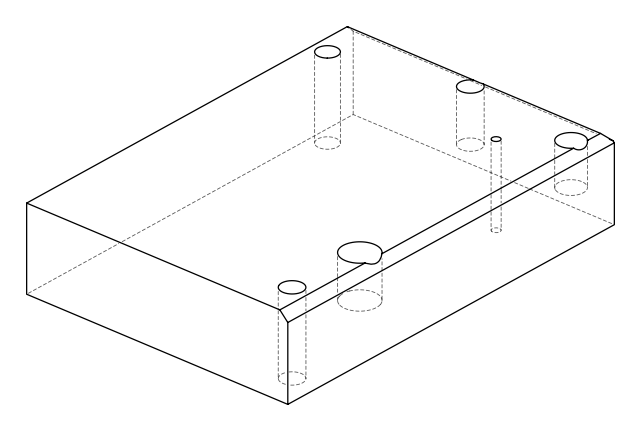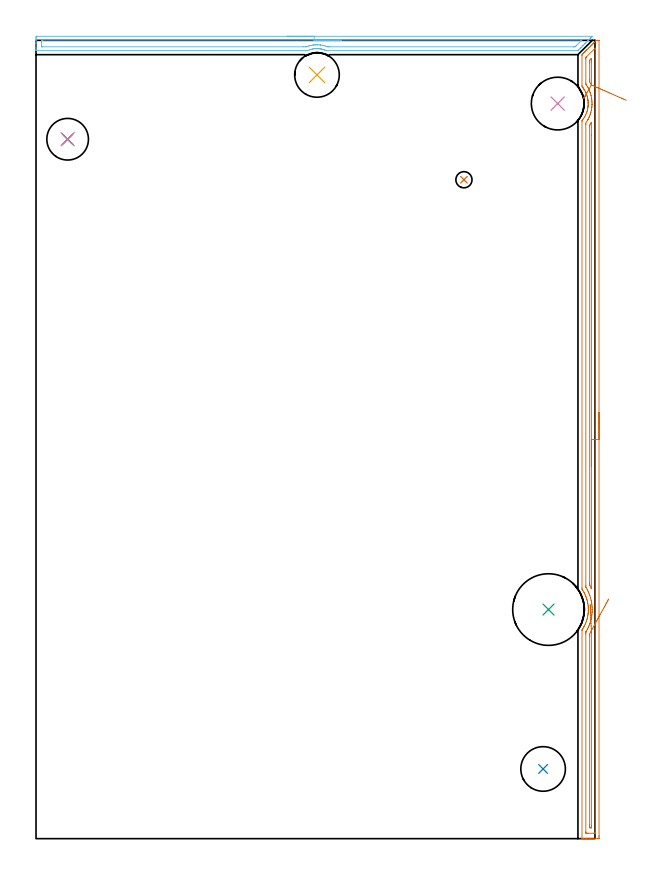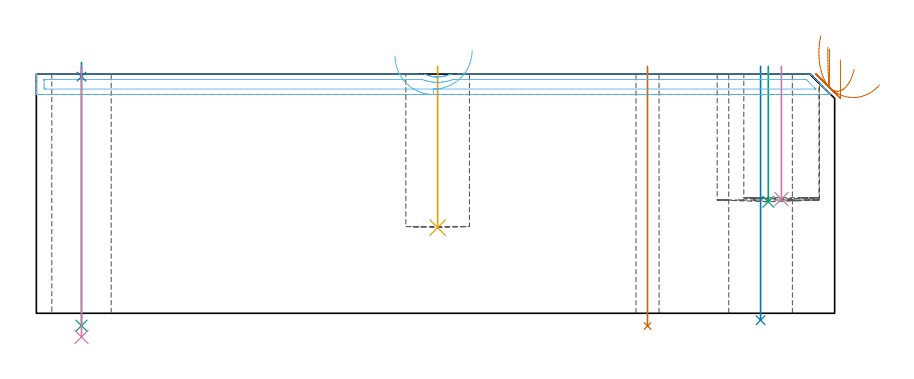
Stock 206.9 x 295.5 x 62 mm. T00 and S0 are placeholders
(PLAN: 10 operations, 8 tool changes, 12.3 min)
(1 DRILL_THROUGH_HOLE_FROM_SOLID_MATERIAL | STEP1HOLE | UGT0301_455 | 0.27 min | 1742 mm3)
(2 INDEXABLE_INSERT_DRILL_THROUGH_HOLE_FROM_SOLID | STEP1HOLE_1 | NXT0302_004 | 0.26 min | 13241 mm3)
(3 INDEXABLE_INSERT_DRILL_BLIND_HOLE_FROM_SOLID | STEP1POCKET | NXT0302_024 | 0.14 min | 18074 mm3)
(4 INDEXABLE_INSERT_DRILL_BLIND_HOLE_FROM_SOLID_1 | STEP1POCKET_1 | NXT0302_010 | 0.14 min | 9600 mm3)
(5 INDEXABLE_INSERT_DRILL_BLIND_HOLE_FROM_SOLID_2 | STEP1POCKET_2 | NXT0302_004 | 0.17 min | 8458 mm3)
(6 AREA_MILL | FG_CHAMFER_SURFACE | UGT0205_001 | 3.45 min | 2905 mm3)
(7 AREA_MILL_1 | FG_CHAMFER_SURFACE_1 | UGT0205_001 | 7.28 min | 5763 mm3)
(8 SPOT_DRILL | STEP1HOLE_2 | NXT0321_9005460120000 | 0.03 min | 1 mm3)
(9 DRILL_THROUGH_HOLE_INTO_CENTER | STEP1HOLE_2 | NXT0301_065 | 0.27 min | 4286 mm3)
(10 DRILL_TO_ENLARGE_THROUGH_HOLE | STEP1HOLE_2 | UGT0301_284 | 0.28 min | 7247 mm3)
(TOOL UGT0301_455 | Carbide Drill 6.0 mm | D6 PA118 FL63 Z2)
(TOOL NXT0302_004 | Index. Insert Drill 16.5mm [880-D1650L20-05] | D16.5 PA176 FL83 Z2)
(TOOL NXT0302_024 | Index. Insert Drill 26.5mm [880-D2650L32-03] | D26.5 PA176 FL80 Z2)
(TOOL NXT0302_010 | Index. Insert Drill 19.5mm [880-D1950L25-05] | D19.5 PA176 FL98 Z2)
(TOOL UGT0205_001 | Chamfer Mill 20 x 3 x 45 deg. | D20 FL50 Z2)
(TOOL NXT0321_9005460120000 | NC Spot Drill, 142deg, 12mm, Carbide, Uncoated | D12 PA142 FL30 Z2)
(TOOL NXT0301_065 | Carbide Drill 9.4mm [860.1-0940-075A1-MM 2214] | D9.4 PA140 FL98 Z2)
(TOOL UGT0301_284 | Twist Drill 15.4 mm | D15.4 PA118 FL120 Z2)
(OP 1 DRILL_THROUGH_HOLE_FROM_SOLID_MATERIAL)
G17 G21 G94 G90
T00 M6
G54
G17 G0 G90 X158.4 Y243.9 S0 M3
G43 Z72. H0
G94 G81 G98 Z-3.303 F250. R64.
G80
M5
M2
(OP 2 INDEXABLE_INSERT_DRILL_THROUGH_HOLE_FROM_SOLID)
G17 G21 G94 G90
T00 M6
G54
G17 G0 G90 X187.7 Y25.8 S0 M3
G43 Z72. H1
G94 G81 G98 Z-1.788 F250. R64.
G80
M5
M2
(OP 3 INDEXABLE_INSERT_DRILL_BLIND_HOLE_FROM_SOLID)
G17 G21 G94 G90
T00 M6
G54
G17 G0 G90 X189.7 Y84.8 S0 M3
G43 Z72. H1
G94 G81 G98 Z28.9 F250. R64.
G80
M5
M2
(OP 4 INDEXABLE_INSERT_DRILL_BLIND_HOLE_FROM_SOLID_1)
G17 G21 G94 G90
T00 M6
G54
G17 G0 G90 X193.1 Y272.1 S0 M3
G43 Z72. H1
G94 G81 G98 Z29.6 F250. R64.
G80
M5
M2
(OP 5 INDEXABLE_INSERT_DRILL_BLIND_HOLE_FROM_SOLID_2)
G17 G21 G94 G90
T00 M6
G54
G17 G0 G90 X104. Y282.7 S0 M3
G43 Z72. H1
G94 G81 G98 Z22.2 F250. R64.
G80
M5
M2
(OP 6 AREA_MILL)
G17 G21 G94 G90
T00 M6
G54
G17 G0 G90 X92.95 Y297. S1061 M3
G43 Z72. H0
Z66.7
G94 G1 X92.988 Z65.828 F250.
X93.102 Z64.964
X93.291 Z64.112
X93.553 Z63.28
X93.887 Z62.474
X94.29 Z61.7
X94.758 Z60.964
X95.29 Z60.272
X95.879 Z59.629
X96.522 Z59.04
X97.214 Z58.508
X97.95 Z58.04
X98.724 Z57.637
X99.53 Z57.303
X100.362 Z57.041
X101.213 Z56.852
X102.078 Z56.738
X102.95 Z56.7
X205.873
X205.886 Y296.996 Z56.703
X205.887 Y296.993 Z56.706
X205.873 Y296.973 Z56.725
X205.83 Y296.929 Z56.77
X205.454 Y296.553 Z57.144
X205.277 Y296.377 Z57.323
X205.106 Y296.206 Z57.493
X204.573 Y295.672 Z58.026
X204.384 Y295.483 Z58.216
X204.261 Y295.361 Z58.339
X204.132 Y295.231 Z58.466
X204.086 Y295.185 Z58.513
X203.415 Y294.515 Z59.185
X203.252 Y294.35 Z59.347
X203.192 Y294.291 Z59.407
X202.569 Y293.669 Z60.031
X202.371 Y293.469 Z60.227
X201.724 Y292.824 Z60.876
X201.49 Y292.588 Z61.108
X200.879 Y291.979 Z61.721
X200.809 Y291.908 Z61.791
X200.602 Y291.703 Z61.99
X200.597
X200.365 Y291.7 Z62.
X107.865
X107.434 Y291.706 Z61.992
X107.146 Y291.823 Z61.876
X106.968 Y291.891 Z61.806
X106.865 Y291.927 Z61.771
X106.523 Y292.045 Z61.653
X106.175 Y292.147 Z61.55
X106.075 Y292.176 Z61.521
X105.675 Y292.268 Z61.428
X105.631 Y292.279 Z61.418
X105.316 Y292.335 Z61.364
X105.182 Y292.358 Z61.339
X105.004 Y292.382 Z61.317
X104.778 Y292.412 Z61.287
X104.508 Y292.425 Z61.272
X104.291 Y292.433 Z61.257
X104.151 Y292.436 Z61.258
X104.012 Y292.437 Z61.253
X103.843 Y292.439 Z61.256
X103.819 Y292.438 Z61.257
X103.683 Y292.431 Z61.26
X103.403 Y292.424 Z61.276
X103.397
X103.222 Y292.412 Z61.287
X102.862 Y292.364 Z61.332
X102.503 Y292.303 Z61.389
X102.29 Y292.257 Z61.435
X102.056 Y292.207 Z61.486
X101.845 Y292.153 Z61.547
X101.611 Y292.09 Z61.609
X101.578 Y292.078 Z61.62
X101.162 Y291.938 Z61.761
X100.568 Y291.704 Z61.99
X99.822 Y291.7 Z62.
X0.174
X0.007 Y291.702 Z61.989
X0.006 Z61.988
X0. Y292.051 Z61.648
Y292.335 Z61.365
Y293.028 Z60.667
Y294.256 Z59.441
Y294.791 Z58.904
Y295.405 Z58.291
Y295.672 Z58.024
Y296.286 Z57.41
X0.003 Y296.553 Z57.143
X0.01 Y296.991 Z56.705
X0.175 Y296.995 Z56.703
X0.623 Y297. Z56.7
X102.95
Y295.586 Z58.114
X201.79 Y295.585 Z58.115
X201.975 Y295.581 Z58.119
X202.013 Y295.579 Z58.121
Y295.574 Z58.126
X202. Y295.557 Z58.143
X201.913 Y295.464 Z58.236
X201.8 Y295.35 Z58.35
X201.702 Y295.252 Z58.448
X200.139 Y293.689 Z60.011
X199.915 Y293.465 Z60.235
X199.693 Y293.247 Z60.453
X199.594 Y293.152 Z60.548
X199.566 Y293.127 Z60.573
X199.524 Y293.121 Z60.579
X199.424 Y293.119 Z60.581
X199.021 Y293.115 Z60.585
X198.934 Y293.114 Z60.586
X108.672 Y293.115 Z60.585
X108.269 Y293.118 Z60.582
X108.067 Y293.121 Z60.579
X107.968 Y293.126 Z60.574
X107.865 Y293.159 Z60.541
X107.669 Y293.222 Z60.478
X106.972 Y293.438 Z60.262
X106.411 Y293.581 Z60.119
X106.078 Y293.652 Z60.048
X105.318 Y293.778 Z59.922
X105.246 Y293.787 Z59.913
X105.184 Y293.793 Z59.907
X104.353 Y293.848 Z59.852
X104.291 Y293.849 Z59.851
X103.871
X103.413 Y293.841 Z59.859
X103.397 Y293.84 Z59.86
X102.998 Y293.811 Z59.889
X102.645 Y293.77 Z59.93
X102.503 Y293.75 Z59.95
X101.879 Y293.644 Z60.056
X101.756 Y293.62 Z60.08
X101.609 Y293.587 Z60.113
X101.157 Y293.474 Z60.226
X100.716 Y293.347 Z60.353
X100.021 Y293.121 Z60.579
X99.822 Y293.117 Z60.583
X99.734 Y293.115 Z60.585
X98.841 Y293.114 Z60.586
X2.41 Y293.115 Z60.585
X2.322
X2.034 Y293.121 Z60.579
X2.009 Y293.124 Z60.576
X2.006 Y293.146 Z60.554
X2.002 Y293.18 Z60.52
X2.001 Y293.212 Z60.488
X2. Y293.433 Z60.267
Y294.314 Z59.386
X2.002 Y294.791 Z58.909
X2.005 Y295.19 Z58.51
X2.017 Y295.579 Z58.121
X2.41 Y295.584 Z58.116
X2.498 Y295.585 Z58.115
X102.95 Y295.586 Z58.114
X103.822 Z58.152
X104.686 Z58.266
X105.538 Z58.455
X106.37 Z58.717
X107.176 Z59.051
X107.95 Z59.454
X108.686 Z59.923
X109.378 Z60.454
X110.021 Z61.043
X110.61 Z61.686
X111.141 Z62.378
X111.61 Z63.114
X112.013 Z63.888
X112.347 Z64.694
X112.609 Z65.526
X112.798 Z66.378
X112.912 Z67.243
X112.95 Z68.114
G0 Z72.
M5
M2
(OP 7 AREA_MILL_1)
G17 G21 G94 G90
T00 M6
G54
G17 G0 G90 X208.4 Y157.75 S1061 M3
G43 Z72. H0
Z65.7
G94 G1 Y157.712 Z64.829 F250.
Y157.598 Z63.964
Y157.409 Z63.112
Y157.147 Z62.28
Y156.813 Z61.474
Y156.41 Z60.7
Y155.942 Z59.964
Y155.41 Z59.272
Y154.821 Z58.629
Y154.178 Z58.04
Y153.486 Z57.509
Y152.75 Z57.04
Y151.976 Z56.637
Y151.17 Z56.303
Y150.338 Z56.041
Y149.486 Z55.852
Y148.622 Z55.738
Y147.75 Z55.7
Y1.025
X208.399 Y0.632 Z55.701
X208.394 Y0.136 Z55.703
X208.391 Y0.009 Z55.706
X207.904 Y0. Z56.193
X205.25 Z58.845
X203.846 Z60.25
X203.481 Z60.614
X202.509 Z61.59
X202.121 Y0.008 Z61.97
X202.103 Y0.01 Z61.988
X202.1 Y0.185 Z62.
Y77.097
X202.104 Y77.263 Z61.989
X202.148 Y77.342 Z61.949
X202.312 Y77.589 Z61.786
X202.558 Y77.992 Z61.539
X202.584 Y78.033 Z61.514
X202.843 Y78.482 Z61.254
X202.87 Y78.532 Z61.228
X203.029 Y78.857 Z61.071
X203.056 Y78.913 Z61.044
X203.279 Y79.376 Z60.817
X203.473 Y79.821 Z60.625
X203.648 Y80.27 Z60.451
X203.75 Y80.559 Z60.35
X203.935 Y81.164 Z60.165
X204.054 Y81.61 Z60.046
X204.157 Y82.058 Z59.943
X204.243 Y82.504 Z59.857
X204.314 Y82.951 Z59.785
X204.364 Y83.352 Z59.735
X204.37 Y83.398 Z59.73
X204.408 Y83.854 Z59.683
X204.434 Y84.249 Z59.666
X204.437 Y84.292 Z59.663
X204.445 Y84.739 Z59.652
X204.442 Y84.944 Z59.654
X204.441 Y85.089 Z59.659
X204.44 Y85.186 Z59.66
X204.418 Y85.633 Z59.681
X204.382 Y86.08 Z59.718
X204.329 Y86.526 Z59.766
X204.263 Y86.974 Z59.833
X204.188 Y87.382 Z59.907
X204.182 Y87.42 Z59.914
X204.138 Y87.626 Z59.961
X204.084 Y87.868 Z60.014
X203.966 Y88.314 Z60.128
X203.923 Y88.456 Z60.171
X203.842 Y88.724 Z60.25
X203.78 Y88.94 Z60.32
X203.776 Y88.956 Z60.324
X203.749 Y89.041 Z60.349
X203.702 Y89.171 Z60.392
X203.689 Y89.208 Z60.405
X203.519 Y89.656 Z60.577
X203.337 Y90.102 Z60.763
X203.128 Y90.55 Z60.969
X203.034 Y90.743 Z61.066
X202.909 Y90.995 Z61.19
X202.871 Y91.068 Z61.228
X202.676 Y91.407 Z61.42
X202.634 Y91.481 Z61.463
X202.389 Y91.889 Z61.709
X202.317 Y92. Z61.782
X202.161 Y92.244 Z61.937
X202.106 Y92.332 Z61.992
X202.1 Y92.748 Z62.
Y265.355
X202.107 Y265.793 Z61.992
X202.15 Y265.851 Z61.949
X202.25 Y265.978 Z61.849
X202.403 Y266.175 Z61.697
X202.64 Y266.509 Z61.457
X202.87 Y266.85 Z61.228
X203.007 Y267.069 Z61.093
X203.251 Y267.513 Z60.847
X203.474 Y267.963 Z60.624
X203.75 Y268.597 Z60.349
X203.84 Y268.856 Z60.255
X203.863 Y268.932 Z60.23
X203.984 Y269.302 Z60.116
X204.106 Y269.75 Z59.992
X204.112 Y269.778 Z59.986
X204.122 Y269.827 Z59.974
X204.206 Y270.196 Z59.894
X204.284 Y270.644 Z59.815
X204.301 Y270.778 Z59.798
X204.339 Y271.091 Z59.756
X204.345 Y271.168 Z59.749
X204.365 Y271.402 Z59.732
X204.375 Y271.538 Z59.72
X204.377 Y271.615 Z59.715
X204.392 Y271.985 Z59.704
X204.389 Y272.225 Z59.705
Y272.259 Z59.707
X204.385 Y272.402 Z59.706
Y272.432 Z59.707
X204.38 Y272.51 Z59.71
X204.362 Y272.879 Z59.737
X204.335 Y273.141 Z59.763
X204.316 Y273.325 Z59.782
X204.303 Y273.404 Z59.793
X204.249 Y273.773 Z59.85
X204.162 Y274.219 Z59.938
X204.05 Y274.667 Z60.048
X204.027 Y274.746 Z60.07
X203.918 Y275.113 Z60.18
X203.748 Y275.603 Z60.348
X203.58 Y276.007 Z60.516
X203.542 Y276.087 Z60.554
X203.369 Y276.456 Z60.73
X203.136 Y276.901 Z60.963
X203.038 Y277.064 Z61.059
X202.871 Y277.349 Z61.228
X202.819 Y277.429 Z61.281
X202.724 Y277.574 Z61.375
X202.596 Y277.758 Z61.502
X202.571 Y277.794 Z61.527
X202.51 Y277.876 Z61.589
X202.414 Y278.001 Z61.682
X202.263 Y278.202 Z61.835
X202.103 Y278.404 Z61.996
X202.101 Y278.769 Z61.999
X202.1 Y289.949 Z62.
X202.104 Y290.196 Z61.99
X202.135 Y290.237 Z61.961
X202.295 Y290.396 Z61.802
X202.453 Y290.554 Z61.645
X202.596 Y290.698 Z61.499
X202.743 Y290.844 Z61.355
X202.89 Y290.992 Z61.207
X203.038 Y291.141 Z61.057
X203.19 Y291.291 Z60.908
X203.328 Y291.429 Z60.77
X203.481 Y291.583 Z60.614
X203.637 Y291.738 Z60.461
X203.765 Y291.867 Z60.332
X203.923 Y292.026 Z60.172
X204.42 Y292.52 Z59.68
X204.681 Y292.781 Z59.418
X204.808 Y292.91 Z59.289
X205.171 Y293.271 Z58.929
X205.334 Y293.434 Z58.765
X205.575 Y293.676 Z58.523
X205.692 Y293.794 Z58.404
X206.028 Y294.128 Z58.072
X206.249 Y294.349 Z57.851
X206.469 Y294.57 Z57.629
X206.577 Y294.679 Z57.519
X207.019 Y295.12 Z57.08
X207.163 Y295.263 Z56.937
X207.368 Y295.464 Z56.73
X207.406 Y295.495 Z56.69
X207.462 Y295.498 Z56.636
X207.514 Y295.5 Z56.584
X208.391 Y295.499 Z55.706
X208.4 Y295.381 Z55.7
Y147.75
X206.986 Z57.114
X206.985 Y2.098 Z57.115
X206.984 Y2.044 Z57.116
X206.982 Y2.019 Z57.118
X206.98 Y2.013 Z57.12
X206.966 Y2.01 Z57.134
X206.549 Y2.002 Z57.551
X204.365 Y2.001 Z59.735
X203.894 Y2.002 Z60.206
X203.641 Y2.01 Z60.459
X203.521 Y2.016 Z60.579
X203.515 Y2.386 Z60.585
Y2.42
X203.514 Y75.756 Z60.586
X203.518 Y76.186 Z60.582
X203.521 Y76.401 Z60.579
X203.526 Y76.5 Z60.574
X203.563 Y76.567 Z60.537
X203.609 Y76.65 Z60.491
X203.884 Y77.137 Z60.216
X204.103 Y77.545 Z59.997
X204.157 Y77.65 Z59.943
X204.192 Y77.72 Z59.908
X204.365 Y78.079 Z59.735
X204.479 Y78.324 Z59.621
X204.529 Y78.439 Z59.571
X204.742 Y78.952 Z59.358
X204.892 Y79.333 Z59.208
X204.948 Y79.486 Z59.152
X204.987 Y79.599 Z59.113
X205.189 Y80.228 Z58.911
X205.197 Y80.254 Z58.903
X205.25 Y80.435 Z58.85
X205.39 Y80.98 Z58.71
X205.423 Y81.122 Z58.677
X205.55 Y81.714 Z58.55
X205.608 Y82.016 Z58.492
X205.681 Y82.475 Z58.419
X205.739 Y82.911 Z58.361
X205.761 Y83.099 Z58.339
X205.812 Y83.642 Z58.288
X205.824 Y83.805 Z58.276
X205.838 Y84.105 Z58.262
X205.859 Y84.699 Z58.241
X205.86 Y84.736 Z58.24
Y84.764
X205.854 Y84.984 Z58.246
X205.83 Y85.594 Z58.27
X205.812 Y85.92 Z58.288
X205.761 Y86.488 Z58.339
X205.712 Y86.916 Z58.388
X205.642 Y87.382 Z58.458
X205.532 Y87.992 Z58.568
X205.469 Y88.277 Z58.631
X205.25 Y89.164 Z58.85
X205.248 Y89.171 Z58.852
X205.005 Y89.942 Z59.095
X204.963 Y90.065 Z59.137
X204.791 Y90.529 Z59.309
X204.612 Y90.96 Z59.488
X204.365 Y91.52 Z59.735
X204.206 Y91.854 Z59.894
X204.048 Y92.175 Z60.052
X203.618 Y92.94 Z60.482
X203.548 Y93.066 Z60.552
X203.521 Y93.128 Z60.579
X203.514 Y93.643 Z60.586
X203.515 Y264.461 Z60.585
X203.521 Y264.887 Z60.579
X204.028 Y265.697 Z60.072
X204.349 Y266.249 Z59.751
X204.353 Y266.258 Z59.747
X204.365 Y266.281 Z59.735
X204.646 Y266.86 Z59.454
X204.772 Y267.144 Z59.328
X204.917 Y267.481 Z59.183
X205.129 Y268.038 Z58.971
X205.147 Y268.09 Z58.953
X205.25 Y268.413 Z58.85
X205.364 Y268.818 Z58.736
X205.393 Y268.932 Z58.707
X205.535 Y269.539 Z58.565
X205.591 Y269.827 Z58.509
X205.67 Y270.296 Z58.43
X205.724 Y270.721 Z58.376
X205.745 Y270.918 Z58.355
X205.76 Y271.099 Z58.34
X205.791 Y271.615 Z58.309
X205.799 Y271.785 Z58.301
X205.801 Y271.953 Z58.299
X205.795 Y272.51 Z58.305
X205.775 Y272.873 Z58.325
X205.731 Y273.404 Z58.369
X205.674 Y273.87 Z58.426
X205.607 Y274.298 Z58.493
X205.467 Y274.973 Z58.633
X205.412 Y275.193 Z58.688
X205.25 Y275.789 Z58.85
X205.169 Y276.046 Z58.931
X205.156 Y276.087 Z58.944
X205.104 Y276.234 Z58.996
X204.932 Y276.687 Z59.168
X204.809 Y276.981 Z59.291
X204.669 Y277.288 Z59.431
X204.384 Y277.876 Z59.716
X204.365 Y277.912 Z59.735
X204.053 Y278.453 Z60.047
X203.859 Y278.77 Z60.241
X203.617 Y279.158 Z60.483
X203.522 Y279.311 Z60.578
X203.515 Y279.664 Z60.585
Y288.608
X203.52 Y289.038 Z60.58
X203.521 Y289.141 Z60.579
X203.569 Y289.207 Z60.531
X203.669 Y289.312 Z60.431
X203.853 Y289.502 Z60.247
X206.779 Y292.428 Z57.321
X206.929 Y292.576 Z57.171
X206.956 Y292.6 Z57.144
X206.977 Y292.617 Z57.123
X206.986 Y292.185 Z57.114
Y147.75
X205.571 Z58.529
Y92.636
X205.569 Y92.6 Z58.531
X205.568 Y92.595 Z58.532
X205.567 Z58.533
X205.25 Y93.228 Z58.85
X205.034 Y93.643 Z59.066
X204.953 Y93.801 Z59.147
X204.935 Y93.849 Z59.165
X204.933 Y93.887 Z59.167
X204.93 Y93.966 Z59.17
X204.929 Y94.537 Z59.171
Y94.862 Z59.172
Y263.566 Z59.171
X204.93 Y263.89 Z59.17
X204.933 Y264.033 Z59.167
X204.935 Y264.101 Z59.165
X205.185 Y264.527 Z58.915
X205.524 Y265.129 Z58.576
X205.556 Y265.181 Z58.544
X205.564 Y265.124 Z58.536
X205.568 Y265.079 Z58.532
X205.57 Y265.031 Z58.53
X205.571 Y260.499 Z58.529
Y147.75
Y146.878 Z58.567
Y146.014 Z58.68
Y145.162 Z58.869
Y144.33 Z59.132
Y143.524 Z59.465
Y142.75 Z59.868
Y142.014 Z60.337
Y141.322 Z60.868
Y140.679 Z61.457
Y140.09 Z62.101
Y139.558 Z62.793
Y139.09 Z63.529
Y138.687 Z64.302
Y138.353 Z65.108
Y138.091 Z65.94
Y137.902 Z66.792
Y137.788 Z67.657
Y137.75 Z68.529
G0 Z72.
X205.138 Y86.528
Z68.972
G1 Y86.529 Z68.1
X205.141 Y86.454 Z67.231
X205.148 Y86.303 Z66.371
X205.158 Y86.079 Z65.529
X205.171 Y85.782 Z64.708
X205.188 Y85.414 Z63.917
X205.207 Y84.979 Z63.161
X205.229 Y84.48 Z62.446
X205.255 Y83.921 Z61.777
X205.282 Y83.305 Z61.16
X205.312 Y82.638 Z60.598
X205.344 Y81.925 Z60.097
X205.378 Y81.17 Z59.66
X205.413 Y80.381 Z59.291
X205.45 Y79.562 Z58.991
X205.487 Y78.721 Z58.765
X205.526 Y77.863 Z58.612
X205.565 Y76.995 Z58.535
X205.567 Y76.943 Z58.533
X205.569 Y76.843 Z58.531
X205.571 Y76.65 Z58.529
Y76.476
Y4.779
X205.569 Y4.209 Z58.531
X205.566 Y4.047 Z58.534
X205.565 Y4.015 Z58.535
X205.525 Y4.009 Z58.575
X205.454 Y4.003 Z58.646
X205.25 Y4.005 Z58.85
X205.044 Y4.01 Z59.056
X204.935 Y4.023 Z59.165
X204.932 Y4.101 Z59.168
X204.931 Y4.209 Z59.17
X204.929 Y4.534 Z59.171
X204.928 Y5.104 Z59.172
X204.929 Y74.862 Z59.171
X204.931 Y75.185 Z59.169
X204.935 Y75.756 Z59.165
X205.25 Y76.371 Z58.85
X205.479 Y76.832 Z58.621
X205.539 Y76.947 Z58.561
X205.565 Y76.995 Z58.535
X205.95 Y77.699 Z58.193
X206.347 Y78.426 Z57.921
X206.755 Y79.172 Z57.723
X207.169 Y79.93 Z57.6
X207.586 Y80.694 Z57.553
X208.004 Y81.459 Z57.581
X208.42 Y82.219 Z57.686
X208.829 Y82.968 Z57.865
X209.229 Y83.701 Z58.119
X209.618 Y84.411 Z58.444
X209.991 Y85.094 Z58.838
X210.346 Y85.744 Z59.299
X210.681 Y86.357 Z59.823
X210.992 Y86.927 Z60.405
X211.278 Y87.45 Z61.042
X211.536 Y87.922 Z61.728
X211.765 Y88.341 Z62.459
X211.962 Y88.701 Z63.228
G0 Z72.
X218.494 Y273.3
Z59.162
G1 X217.929 Y273.549 Z58.544
X217.318 Y273.818 Z57.983
X216.665 Y274.106 Z57.482
X215.973 Y274.411 Z57.046
X215.25 Y274.73 Z56.676
X214.5 Y275.06 Z56.377
X213.729 Y275.4 Z56.151
X212.943 Y275.746 Z55.999
X212.148 Y276.097 Z55.922
X211.35 Y276.448
X210.554 Y276.799 Z55.997
X209.768 Y277.145 Z56.148
X208.997 Y277.485 Z56.373
X208.246 Y277.816 Z56.671
X207.523 Y278.135 Z57.039
X206.831 Y278.439 Z57.475
X206.177 Y278.728 Z57.975
X205.565 Y278.997 Z58.535
X205.561 Y278.999 Z58.539
X205.54 Y279.033 Z58.56
X205.529 Y279.052 Z58.571
X205.25 Y279.552 Z58.85
X204.937 Y280.096 Z59.163
X204.933 Y280.239 Z59.167
X204.931 Y280.559 Z59.169
X204.93 Y280.883 Z59.17
X204.929 Y287.143 Z59.171
X204.932 Y287.713 Z59.168
X204.935 Y288.032 Z59.165
X204.943 Y288.131 Z59.157
X205.009 Y288.201 Z59.091
X205.25 Y288.449 Z58.85
X205.408 Y288.608 Z58.692
X205.473 Y288.669 Z58.627
X205.552 Y288.742 Z58.548
X205.564 Y288.608 Z58.536
X205.569 Y288.036 Z58.531
X205.571 Y287.713 Z58.529
Y287.389
Y279.063
X205.57 Y279.029 Z58.53
X205.567 Y279.002 Z58.533
X205.565 Y278.997 Z58.535
X205.187 Y278.333 Z58.956
X204.829 Y277.703 Z59.441
X204.493 Y277.112 Z59.988
X204.181 Y276.564 Z60.591
X203.897 Y276.065 Z61.248
X203.643 Y275.617 Z61.952
X203.419 Y275.224 Z62.698
X203.229 Y274.889 Z63.481
X203.073 Y274.615 Z64.294
X202.953 Y274.404 Z65.132
X202.869 Y274.256 Z65.988
X202.822 Y274.175 Z66.855
X202.813 Y274.159 Z67.727
X202.842 Y274.209 Z68.598
X202.908 Y274.325 Z69.46
X203.011 Y274.506 Z70.307
X203.15 Y274.75 Z71.133
X203.324 Y275.056 Z71.931
G0 Z72.
M5
M2
(OP 8 SPOT_DRILL)
G17 G21 G94 G90
T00 M6
G54
G17 G0 G90 X11.7 Y258.9 S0 M3
G43 Z72. H0
G94 G81 G98 Z61.337 F250. R65.
G80
M5
M2
(OP 9 DRILL_THROUGH_HOLE_INTO_CENTER)
G17 G21 G94 G90
T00 M6
G54
G17 G0 G90 X11.7 Y258.9 S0 M3
G43 Z72. H1
G94 G73 G98 Z-3.211 F250. Q9.316 R64.
G80
M5
M2
(OP 10 DRILL_TO_ENLARGE_THROUGH_HOLE)
G17 G21 G94 G90
T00 M6
G54
G17 G0 G90 X11.7 Y258.9 S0 M3
G43 Z72. H0
G94 G73 G98 Z-6.127 F250. Q13.625 R64.
G80
M5
M2
